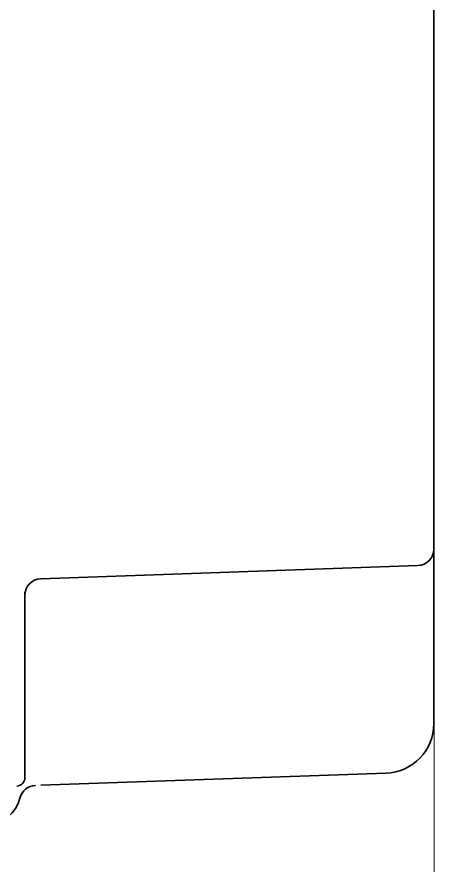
# Model space of a CAD drawing. Extents: x 5809 to 10669, y -850 to 3566.
# Drawn here: x 8091.2 to 8141.7, y 1378.5 to 1481.2 of the extents above; entities that cross this region are included whole.
import ezdxf

# ---------------------------------------------------------------- set-up
doc = ezdxf.new("R2010")
doc.units = 0
doc.header["$LTSCALE"] = 5
doc.layers.get('0').update_dxf_attribs({"linetype": 'CONTINUOUS', "lineweight": 0})
doc.layers.add('1', color=7, linetype='CONTINUOUS', true_color=0xffffff)

msp = doc.modelspace()

# ---------------------------------------------------------------- linework, layer by layer
at = {"color": 4}
msp.add_line((8141.69, 1399.83), (8141.69, 1299.83), dxfattribs=at)
at = {"layer": '1', "color": 7, "linetype": 'Continuous', "lineweight": 35}
for p, q in [((8141.67, 1586.09), (8141.67, 1416.77)), ((8141.67, 1412.78), (8141.67, 1416.77)), ((8094.1, 1413.18), (8139.74, 1414.77)), ((8141.67, 1412.78), (8141.67, 1395.64)), ((8092.17, 1411.54), (8092.17, 1389.08)), ((8135.88, 1389.64), (8094.1, 1388.18))]:
    msp.add_line(p, q, dxfattribs=at)
for centre, radius, start, end in [((8139.67, 1416.77), 2, 272, 0), ((8094.17, 1411.18), 2, 92, 180), ((8135.67, 1395.64), 6, 272, 0), ((8091.17, 1389.08), 1, 272, 0), ((8093.52, 1386.16), 2, 92, 166.83), ((8087.67, 1387.53), 4, 270, 346.8394)]:
    msp.add_arc(centre, radius, start, end, dxfattribs=at)

doc.saveas('drawing.dxf')
